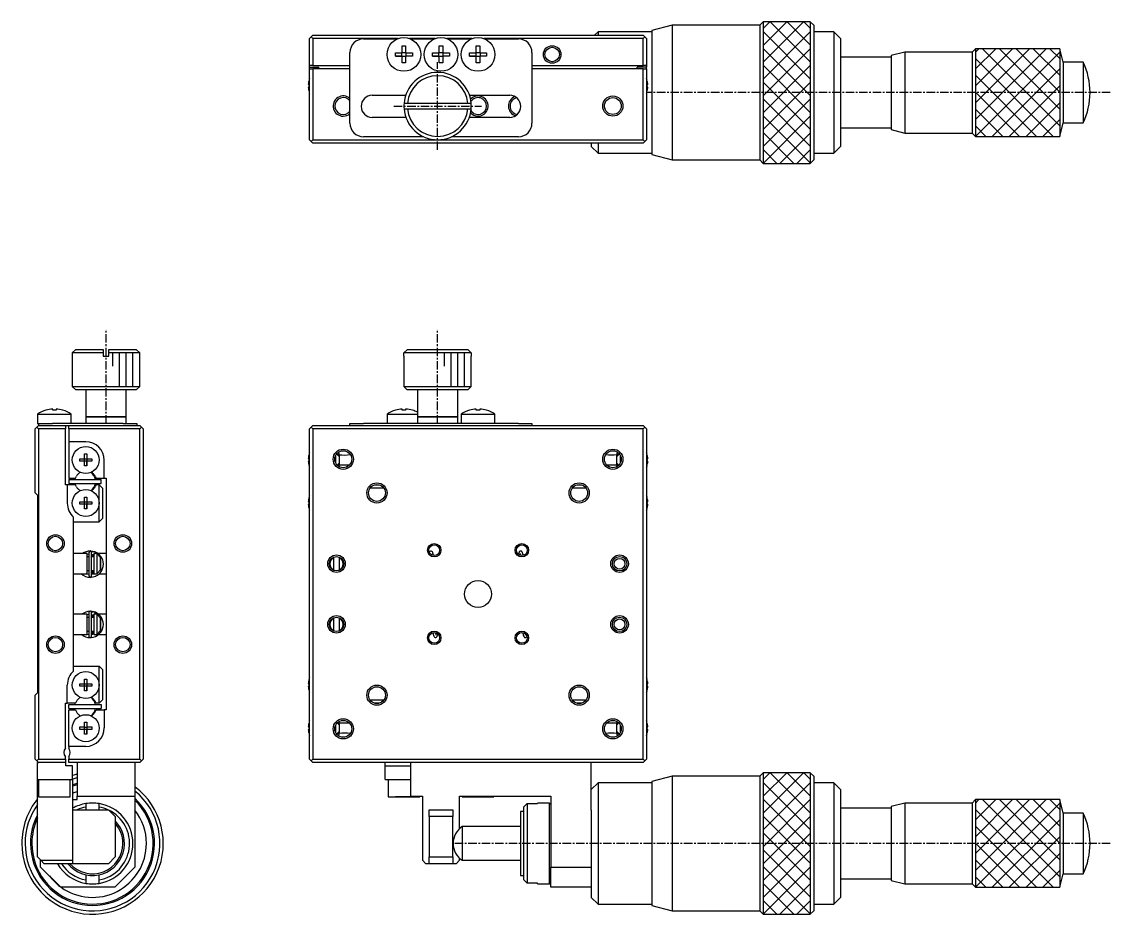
# Model space of a CAD drawing. Extents: x 311 to 649, y 96 to 305.
# Drawn here: x 311 to 472.5, y 173 to 305.4 of the extents above; entities that cross this region are included whole.
import ezdxf

# ---------------------------------------------------------------- set-up
doc = ezdxf.new("R2010")
doc.units = 0
doc.linetypes.add('CENTER', pattern=[2, 1.25, -0.25, 0.25, -0.25])
doc.layers.get('0').update_dxf_attribs({"linetype": 'CONTINUOUS'})
doc.layers.add('CENTER', color=1, linetype='CENTER')

msp = doc.modelspace()

# ---------------------------------------------------------------- linework, layer by layer
at = {"color": 7, "linetype": 'CONTINUOUS'}
for p, q in [((420.99, 305.39), (420.49, 304.89)), ((427.99, 305.39), (420.99, 305.39)), ((420.99, 305.39), (420.99, 284.39)), ((428.49, 304.89), (427.99, 305.39)), ((427.99, 305.39), (427.99, 284.39)), ((396.49, 303.89), (395.99, 303.39)), ((404.49, 303.89), (396.49, 303.89)), ((396.49, 303.89), (396.49, 303.39)), ((407.49, 304.89), (404.49, 304.09)), ((404.49, 304.09), (404.49, 285.69)), ((420.49, 304.89), (407.49, 304.89)), ((407.49, 304.89), (407.49, 284.89)), ((420.49, 304.89), (420.49, 284.89)), ((428.49, 304.89), (428.49, 284.89)), ((431.49, 303.89), (428.49, 303.89)), ((432.49, 302.89), (431.49, 303.89)), ((431.49, 303.89), (431.49, 285.89)), ((353.69, 302.89), (353.94, 303.14)), ((353.69, 298.89), (353.69, 302.89)), ((353.94, 303.14), (354.19, 303.39)), ((353.94, 303.14), (354.19, 302.89)), ((354.19, 303.39), (403.19, 303.39)), ((354.19, 302.89), (354.19, 298.89)), ((366.83, 302.89), (354.19, 302.89)), ((361.69, 302.84), (366.71, 302.84)), ((372.33, 302.89), (368.54, 302.89)), ((368.67, 302.84), (372.21, 302.84)), ((377.83, 302.89), (374.04, 302.89)), ((374.17, 302.84), (377.71, 302.84)), ((403.19, 302.89), (379.54, 302.89)), ((379.67, 302.84), (384.69, 302.84)), ((403.19, 303.39), (403.44, 303.14)), ((403.19, 302.89), (403.44, 303.14)), ((403.19, 298.89), (403.19, 302.89)), ((403.44, 303.14), (403.69, 302.89)), ((403.69, 302.89), (403.69, 298.89)), ((432.49, 302.89), (432.49, 286.89)), ((359.69, 290.34), (359.69, 300.84)), ((366.43, 300.28), (366.43, 300.8)), ((366.43, 300.8), (367.43, 300.8)), ((367.39, 300.28), (367.39, 300.8)), ((367.43, 300.8), (367.43, 301.8)), ((367.43, 301.8), (367.95, 301.8)), ((367.43, 300.84), (367.95, 300.84)), ((367.95, 301.8), (367.95, 300.8)), ((367.95, 300.8), (368.95, 300.8)), ((367.99, 300.8), (367.99, 300.28)), ((368.95, 300.8), (368.95, 300.28)), ((371.93, 300.28), (371.93, 300.8)), ((371.93, 300.8), (372.93, 300.8)), ((372.89, 300.28), (372.89, 300.8)), ((372.93, 300.8), (372.93, 301.8)), ((372.93, 301.8), (373.45, 301.8)), ((372.93, 300.84), (373.45, 300.84)), ((373.45, 301.8), (373.45, 300.8)), ((373.45, 300.8), (374.45, 300.8)), ((373.49, 300.8), (373.49, 300.28)), ((374.45, 300.8), (374.45, 300.28)), ((377.43, 300.28), (377.43, 300.8)), ((377.43, 300.8), (378.43, 300.8)), ((378.39, 300.28), (378.39, 300.8)), ((378.43, 300.8), (378.43, 301.8)), ((378.43, 301.8), (378.95, 301.8)), ((378.43, 300.84), (378.95, 300.84)), ((378.95, 301.8), (378.95, 300.8)), ((378.95, 300.8), (379.95, 300.8)), ((378.99, 300.8), (378.99, 300.28)), ((379.95, 300.8), (379.95, 300.28)), ((386.69, 300.84), (386.69, 290.34)), ((441.99, 300.89), (439.99, 300.39)), ((439.99, 300.39), (439.99, 289.39)), ((451.99, 300.89), (441.99, 300.89)), ((441.99, 300.89), (441.99, 288.89)), ((452.49, 301.39), (451.99, 300.89)), ((451.99, 300.89), (451.99, 288.89)), ((464.99, 301.39), (452.49, 301.39)), ((452.49, 301.39), (452.49, 288.39)), ((465.49, 299.39), (464.99, 301.39)), ((464.99, 301.39), (464.99, 288.39)), ((353.69, 298.64), (353.69, 298.89)), ((354.19, 298.89), (353.69, 298.89)), ((354.19, 298.89), (359.69, 298.89)), ((366.43, 300.28), (367.39, 300.28)), ((367.43, 300.28), (366.43, 300.28)), ((367.43, 300.28), (367.39, 300.28)), ((367.43, 299.28), (367.43, 300.28)), ((367.95, 300.24), (367.43, 300.24)), ((367.95, 299.28), (367.43, 299.28)), ((367.99, 300.28), (367.95, 300.28)), ((368.95, 300.28), (367.95, 300.28)), ((367.95, 300.28), (367.95, 299.28)), ((368.95, 300.28), (367.99, 300.28)), ((371.93, 300.28), (372.89, 300.28)), ((372.93, 300.28), (371.93, 300.28)), ((372.93, 300.28), (372.89, 300.28)), ((372.93, 299.28), (372.93, 300.28)), ((373.45, 300.24), (372.93, 300.24)), ((373.45, 299.28), (372.93, 299.28)), ((373.49, 300.28), (373.45, 300.28)), ((374.45, 300.28), (373.45, 300.28)), ((373.45, 300.28), (373.45, 299.28)), ((374.45, 300.28), (373.49, 300.28)), ((377.43, 300.28), (378.39, 300.28)), ((378.43, 300.28), (377.43, 300.28)), ((378.43, 300.28), (378.39, 300.28)), ((378.43, 299.28), (378.43, 300.28)), ((378.95, 300.24), (378.43, 300.24)), ((378.95, 299.28), (378.43, 299.28)), ((378.99, 300.28), (378.95, 300.28)), ((379.95, 300.28), (378.95, 300.28)), ((378.95, 300.28), (378.95, 299.28)), ((379.95, 300.28), (378.99, 300.28)), ((386.69, 298.89), (403.19, 298.89)), ((403.69, 298.89), (403.19, 298.89)), ((403.69, 298.89), (403.69, 298.64)), ((439.99, 300.14), (432.49, 300.14)), ((468.47, 299.39), (465.49, 299.39)), ((465.49, 299.39), (465.49, 290.39)), ((468.47, 299.39), (468.47, 290.39)), ((353.69, 298.39), (353.69, 298.64)), ((353.69, 298.64), (355.09, 298.64)), ((353.69, 298.39), (354.19, 298.39)), ((353.69, 287.89), (353.69, 298.39)), ((359.69, 298.39), (354.19, 298.39)), ((354.19, 298.39), (354.19, 287.89)), ((355.09, 298.39), (355.09, 298.64)), ((403.19, 298.39), (386.69, 298.39)), ((402.29, 298.39), (402.29, 298.64)), ((403.69, 298.64), (402.29, 298.64)), ((403.19, 298.39), (403.69, 298.39)), ((403.19, 287.89), (403.19, 298.39)), ((403.69, 298.39), (403.69, 298.64)), ((403.69, 298.39), (403.69, 287.89)), ((353.5, 296.07), (353.62, 296.07)), ((353.62, 295.71), (353.5, 295.71)), ((353.61, 296.78), (353.62, 296.78)), ((353.62, 296.07), (353.62, 295.71)), ((403.76, 296.78), (403.76, 296.78)), ((403.76, 295.71), (403.76, 296.07)), ((403.76, 296.07), (403.88, 296.07)), ((403.88, 295.71), (403.76, 295.71)), ((353.62, 295.01), (353.61, 295)), ((362.99, 294.49), (367.95, 294.49)), ((377.42, 294.49), (383.39, 294.49)), ((403.76, 295), (403.76, 295.01)), ((368.21, 293.29), (367.7, 293.29)), ((367.7, 292.49), (377.67, 292.49)), ((367.7, 292.49), (368.21, 292.49)), ((377.17, 293.29), (368.21, 293.29)), ((368.21, 292.49), (377.17, 292.49)), ((377.67, 293.29), (377.17, 293.29)), ((377.17, 292.49), (377.67, 292.49)), ((367.99, 291.19), (362.99, 291.19)), ((383.39, 291.19), (377.39, 291.19)), ((432.49, 289.64), (439.99, 289.64)), ((439.99, 289.39), (441.99, 288.89)), ((464.99, 288.39), (465.49, 290.39)), ((465.49, 290.39), (468.47, 290.39)), ((353.94, 287.64), (353.69, 287.89)), ((354.19, 287.89), (353.94, 287.64)), ((353.94, 287.64), (354.19, 287.39)), ((354.19, 287.89), (372.69, 287.89)), ((370.61, 288.34), (361.69, 288.34)), ((372.69, 287.89), (403.19, 287.89)), ((384.69, 288.34), (374.76, 288.34)), ((403.44, 287.64), (403.19, 287.89)), ((403.19, 287.39), (403.44, 287.64)), ((403.69, 287.89), (403.44, 287.64)), ((441.99, 288.89), (451.99, 288.89)), ((451.99, 288.89), (452.49, 288.39)), ((452.49, 288.39), (464.99, 288.39)), ((403.19, 287.39), (354.19, 287.39)), ((395.49, 287.39), (395.49, 286.89)), ((395.49, 286.89), (396.49, 285.89)), ((396.49, 287.39), (396.49, 285.89)), ((396.49, 285.89), (404.49, 285.89)), ((428.49, 285.89), (431.49, 285.89)), ((431.49, 285.89), (432.49, 286.89)), ((404.49, 285.69), (407.49, 284.89)), ((407.49, 284.89), (420.49, 284.89)), ((420.49, 284.89), (420.99, 284.39)), ((420.99, 284.39), (427.99, 284.39)), ((427.99, 284.39), (428.49, 284.89)), ((318.99, 256.79), (318.49, 256.29)), ((318.99, 256.79), (323.09, 256.79)), ((323.09, 256.79), (323.09, 256.29)), ((323.89, 256.29), (323.89, 256.79)), ((323.89, 256.79), (327.99, 256.79)), ((328.49, 256.29), (327.99, 256.79)), ((367.7, 256.29), (368.21, 256.79)), ((368.21, 256.79), (377.17, 256.79)), ((368.21, 256.79), (377.17, 256.79)), ((377.17, 256.79), (377.67, 256.29)), ((318.49, 256.29), (318.49, 251.29)), ((323.09, 256.29), (318.49, 256.29)), ((323.09, 256.29), (323.09, 255.79)), ((323.09, 255.79), (323.89, 255.79)), ((323.89, 255.79), (323.89, 256.29)), ((328.49, 256.29), (323.89, 256.29)), ((328.49, 251.29), (328.49, 256.29)), ((367.69, 255.79), (367.69, 251.29)), ((367.69, 255.79), (367.7, 255.79)), ((367.69, 255.79), (367.7, 255.79)), ((367.7, 255.79), (367.7, 256.29)), ((377.67, 256.29), (367.7, 256.29)), ((377.67, 256.29), (377.67, 255.79)), ((377.67, 255.79), (377.69, 255.79)), ((377.67, 255.79), (377.69, 255.79)), ((377.69, 251.29), (377.69, 255.79)), ((318.49, 251.29), (318.99, 250.79)), ((318.49, 251.29), (323.49, 251.29)), ((323.49, 250.79), (318.99, 250.79)), ((320.49, 250.79), (320.49, 246.79)), ((323.49, 251.29), (328.49, 251.29)), ((327.99, 250.79), (323.49, 250.79)), ((326.49, 246.79), (326.49, 250.79)), ((327.99, 250.79), (328.49, 251.29)), ((367.69, 251.29), (368.19, 250.79)), ((367.69, 251.29), (377.69, 251.29)), ((377.19, 250.79), (368.19, 250.79)), ((369.69, 250.79), (369.69, 246.79)), ((375.69, 246.79), (375.69, 250.79)), ((377.19, 250.79), (377.69, 251.29)), ((313.34, 247.18), (313.34, 245.79)), ((313.34, 247.18), (318.34, 247.18)), ((314.58, 247.75), (314.58, 247.76)), ((315.58, 247.75), (315.58, 247.93)), ((316.1, 247.75), (315.58, 247.75)), ((316.1, 247.93), (316.1, 247.75)), ((317.1, 247.76), (317.1, 247.75)), ((318.34, 245.79), (318.34, 247.18)), ((365.19, 247.18), (365.19, 245.79)), ((365.19, 247.18), (367.69, 247.18)), ((366.43, 247.75), (366.43, 247.76)), ((366.43, 247.75), (366.43, 247.76)), ((367.43, 247.75), (367.43, 247.93)), ((367.95, 247.75), (367.43, 247.75)), ((367.69, 247.18), (369.69, 247.18)), ((367.95, 247.93), (367.95, 247.75)), ((368.95, 247.76), (368.95, 247.75)), ((368.95, 247.76), (368.95, 247.75)), ((376.19, 247.18), (376.19, 245.79)), ((376.19, 247.18), (378.69, 247.18)), ((377.43, 247.75), (377.43, 247.76)), ((377.43, 247.75), (377.43, 247.76)), ((378.43, 247.75), (378.43, 247.93)), ((378.95, 247.75), (378.43, 247.75)), ((378.69, 247.18), (381.19, 247.18)), ((378.95, 247.93), (378.95, 247.75)), ((379.95, 247.76), (379.95, 247.75)), ((379.95, 247.76), (379.95, 247.75)), ((381.19, 245.79), (381.19, 247.18)), ((313.24, 245.24), (313.49, 245.49)), ((313.34, 245.79), (313.54, 245.79)), ((313.49, 245.49), (317.49, 245.49)), ((313.54, 245.79), (315.54, 245.79)), ((313.54, 245.49), (313.54, 245.79)), ((316.92, 245.79), (315.54, 245.79)), ((326.04, 245.79), (316.92, 245.79)), ((317.49, 245.49), (317.49, 244.99)), ((317.49, 245.49), (317.99, 245.49)), ((317.99, 244.99), (317.99, 245.49)), ((317.99, 245.49), (328.49, 245.49)), ((320.49, 246.79), (320.49, 245.79)), ((323.49, 246.79), (320.49, 246.79)), ((320.49, 246.79), (323.49, 246.79)), ((326.49, 246.79), (323.49, 246.79)), ((323.49, 246.79), (326.49, 246.79)), ((326.04, 245.79), (328.04, 245.79)), ((326.49, 245.79), (326.49, 246.79)), ((328.04, 245.79), (328.04, 245.49)), ((328.49, 245.49), (328.74, 245.24)), ((354.19, 245.49), (353.94, 245.24)), ((354.19, 245.49), (403.19, 245.49)), ((359.69, 245.79), (361.69, 245.79)), ((359.69, 245.49), (359.69, 245.79)), ((366.61, 245.79), (361.69, 245.79)), ((368.76, 245.79), (366.61, 245.79)), ((372.11, 245.79), (368.76, 245.79)), ((369.69, 246.79), (369.69, 245.79)), ((372.69, 246.79), (369.69, 246.79)), ((369.69, 246.79), (372.73, 246.79)), ((374.26, 245.79), (372.11, 245.79)), ((375.69, 246.79), (372.69, 246.79)), ((372.73, 246.79), (375.69, 246.79)), ((377.61, 245.79), (374.26, 245.79)), ((375.69, 245.79), (375.69, 246.79)), ((379.76, 245.79), (377.61, 245.79)), ((384.69, 245.79), (379.76, 245.79)), ((384.69, 245.79), (386.69, 245.79)), ((386.69, 245.79), (386.69, 245.49)), ((403.44, 245.24), (403.19, 245.49)), ((313.24, 245.24), (312.99, 244.99)), ((312.99, 235.49), (312.99, 244.99)), ((313.49, 244.99), (313.24, 245.24)), ((317.49, 244.99), (313.49, 244.99)), ((313.49, 244.99), (313.49, 195.99)), ((317.49, 236.69), (317.49, 244.99)), ((328.49, 244.99), (317.99, 244.99)), ((317.99, 244.99), (317.99, 243.09)), ((328.74, 245.24), (328.49, 244.99)), ((328.49, 195.99), (328.49, 244.99)), ((328.74, 245.24), (328.99, 244.99)), ((328.99, 244.99), (328.99, 195.99)), ((353.94, 245.24), (353.69, 244.99)), ((353.69, 195.99), (353.69, 244.99)), ((353.94, 245.24), (354.19, 244.99)), ((354.19, 244.99), (354.19, 195.99)), ((403.19, 244.99), (354.19, 244.99)), ((403.19, 244.99), (403.44, 245.24)), ((403.19, 195.99), (403.19, 244.99)), ((403.69, 244.99), (403.44, 245.24)), ((403.69, 244.99), (403.69, 195.99)), ((317.99, 243.09), (317.99, 237.69)), ((320.49, 243.09), (317.99, 243.09)), ((320.31, 240.57), (320.31, 241.28)), ((320.31, 241.28), (320.67, 241.28)), ((320.67, 241.28), (320.67, 240.57)), ((320.67, 241.28), (320.67, 240.57)), ((353.61, 241.28), (353.62, 241.28)), ((353.61, 241.28), (353.62, 241.28)), ((357.59, 239.9), (357.59, 241.09)), ((357.79, 241.19), (357.71, 241.27)), ((358.09, 240.89), (357.79, 241.19)), ((357.79, 241.19), (358.09, 241.17)), ((358.09, 241.17), (358.09, 241.39)), ((358.09, 241.17), (358.09, 240.89)), ((358.09, 240.89), (358.09, 239.89)), ((399.29, 241.39), (399.29, 241.17)), ((399.59, 241.19), (399.29, 240.89)), ((399.29, 241.17), (399.58, 241.19)), ((399.29, 240.89), (399.29, 241.17)), ((399.29, 239.89), (399.29, 240.89)), ((399.67, 241.27), (399.59, 241.19)), ((399.79, 241.09), (399.79, 239.9)), ((403.76, 241.28), (403.76, 241.28)), ((403.76, 241.28), (403.76, 241.28)), ((319.61, 240.57), (320.31, 240.57)), ((319.61, 240.21), (319.61, 240.57)), ((320.31, 240.21), (319.61, 240.21)), ((320.32, 240.56), (320.31, 240.57)), ((320.32, 240.22), (320.31, 240.21)), ((320.31, 239.51), (320.31, 240.21)), ((320.67, 239.51), (320.31, 239.51)), ((320.32, 240.56), (320.66, 240.56)), ((320.32, 240.22), (320.32, 240.56)), ((320.66, 240.22), (320.32, 240.22)), ((320.66, 240.56), (320.67, 240.57)), ((320.66, 240.56), (320.66, 240.22)), ((320.66, 240.22), (320.67, 240.21)), ((320.67, 240.57), (321.38, 240.57)), ((320.67, 239.51), (320.67, 240.21)), ((321.38, 240.21), (320.67, 240.21)), ((320.67, 240.21), (320.67, 239.51)), ((321.38, 240.57), (321.38, 240.21)), ((323.24, 237.69), (323.24, 240.34)), ((353.5, 240.57), (353.62, 240.57)), ((353.62, 240.21), (353.5, 240.21)), ((353.62, 239.51), (353.61, 239.5)), ((353.62, 239.51), (353.61, 239.5)), ((353.62, 240.57), (353.62, 240.21)), ((357.8, 239.61), (358.09, 239.89)), ((358.09, 239.6), (357.82, 239.59)), ((358.09, 239.89), (358.09, 239.6)), ((359.55, 239.59), (358.09, 239.6)), ((358.09, 239.46), (358.09, 239.6)), ((399.29, 239.6), (397.82, 239.59)), ((399.29, 239.89), (399.57, 239.61)), ((399.29, 239.6), (399.29, 239.89)), ((399.55, 239.59), (399.29, 239.6)), ((399.29, 239.6), (399.29, 239.46)), ((403.76, 240.21), (403.76, 240.57)), ((403.76, 240.57), (403.88, 240.57)), ((403.88, 240.21), (403.76, 240.21)), ((403.76, 239.5), (403.76, 239.51)), ((403.76, 239.5), (403.76, 239.51)), ((317.99, 237.69), (318.95, 237.69)), ((317.99, 237.49), (317.99, 236.89)), ((317.99, 237.49), (322.79, 237.49)), ((318.95, 237.69), (319.12, 237.99)), ((321.87, 237.99), (322.04, 237.69)), ((322.04, 237.69), (323.24, 237.69)), ((322.79, 236.89), (322.79, 237.49)), ((323.24, 237.69), (323.49, 237.69)), ((323.49, 237.69), (323.49, 205.49)), ((317.74, 236.69), (317.49, 236.69)), ((318.95, 236.69), (317.74, 236.69)), ((317.74, 236.69), (317.74, 233.99)), ((317.99, 236.89), (322.79, 236.89)), ((319.12, 236.4), (318.95, 236.69)), ((322.04, 236.69), (321.87, 236.4)), ((322.49, 236.69), (322.04, 236.69)), ((322.49, 236.69), (322.99, 236.19)), ((322.49, 233.99), (322.49, 236.69)), ((322.99, 236.19), (322.99, 231.69)), ((364.72, 236.19), (362.65, 236.19)), ((363.34, 236.69), (364.04, 236.69)), ((394.72, 236.19), (392.65, 236.19)), ((393.34, 236.69), (394.04, 236.69)), ((312.99, 235.49), (313.34, 235.14)), ((313.34, 235.14), (313.34, 205.84)), ((319.61, 234.17), (320.31, 234.17)), ((319.61, 233.81), (319.61, 234.17)), ((320.31, 234.17), (320.31, 234.88)), ((320.31, 234.88), (320.67, 234.88)), ((320.32, 234.16), (320.31, 234.17)), ((320.66, 234.16), (320.67, 234.17)), ((320.67, 234.88), (320.67, 234.17)), ((320.67, 234.88), (320.67, 234.17)), ((320.67, 234.17), (321.38, 234.17)), ((321.38, 234.17), (321.38, 233.81)), ((353.5, 234.17), (353.62, 234.17)), ((353.61, 234.88), (353.62, 234.88)), ((353.61, 234.88), (353.62, 234.88)), ((353.62, 234.17), (353.62, 233.81)), ((403.76, 234.88), (403.76, 234.88)), ((403.76, 234.88), (403.76, 234.88)), ((403.76, 233.81), (403.76, 234.17)), ((403.76, 234.17), (403.88, 234.17)), ((320.31, 233.81), (319.61, 233.81)), ((320.32, 233.82), (320.31, 233.81)), ((320.31, 233.11), (320.31, 233.81)), ((320.67, 233.11), (320.31, 233.11)), ((320.32, 234.16), (320.66, 234.16)), ((320.32, 233.82), (320.32, 234.16)), ((320.66, 233.82), (320.32, 233.82)), ((320.66, 234.16), (320.66, 233.82)), ((320.66, 233.82), (320.67, 233.81)), ((320.67, 233.11), (320.67, 233.81)), ((321.38, 233.81), (320.67, 233.81)), ((320.67, 233.81), (320.67, 233.11)), ((322.49, 231.19), (322.49, 233.99)), ((353.62, 233.81), (353.5, 233.81)), ((353.62, 233.11), (353.61, 233.1)), ((353.62, 233.11), (353.61, 233.1)), ((403.88, 233.81), (403.76, 233.81)), ((403.76, 233.1), (403.76, 233.11)), ((403.76, 233.1), (403.76, 233.11)), ((318.69, 209.07), (318.69, 231.91)), ((318.69, 231.19), (322.49, 231.19)), ((322.99, 231.69), (322.49, 231.19)), ((320.69, 226.49), (318.69, 226.49)), ((320.69, 223.49), (320.69, 226.49)), ((320.69, 225.99), (320.69, 226.49)), ((320.69, 226.41), (320.96, 226.46)), ((320.96, 226.68), (320.96, 223.18)), ((321.87, 226.74), (321.18, 226.87)), ((321.36, 223.18), (321.36, 226.68)), ((321.49, 226.33), (321.49, 225.99)), ((322.19, 226.49), (321.69, 226.49)), ((321.69, 226.49), (321.69, 223.49)), ((321.93, 226.71), (321.86, 226.49)), ((321.92, 226.71), (321.92, 226.72)), ((321.93, 226.71), (321.92, 226.71)), ((322.19, 226.44), (322.19, 226.49)), ((322.19, 226.44), (322.69, 225.91)), ((322.19, 223.55), (322.19, 226.44)), ((322.31, 226.49), (322.31, 226.49)), ((322.32, 226.49), (322.31, 226.49)), ((323.49, 226.49), (322.32, 226.49)), ((371.61, 226.5), (371.62, 226.43)), ((384.93, 226.49), (384.99, 226.22)), ((320.96, 225.99), (320.69, 225.99)), ((320.69, 223.99), (320.69, 225.99)), ((320.69, 223.99), (320.69, 225.99)), ((321.69, 225.99), (321.36, 225.99)), ((322.69, 224.07), (322.69, 225.91)), ((322.69, 225.91), (322.69, 224.07)), ((357.29, 223.99), (357.29, 225.99)), ((357.29, 225.99), (357.29, 225.91)), ((357.29, 224.07), (357.29, 225.91)), ((358.09, 225.91), (358.09, 225.99)), ((358.09, 225.91), (358.09, 224.07)), ((318.69, 223.49), (320.69, 223.49)), ((320.66, 223.46), (320.56, 223.49)), ((320.96, 223.39), (320.66, 223.46)), ((320.69, 223.99), (320.96, 223.99)), ((320.69, 223.49), (320.69, 223.99)), ((321.36, 223.99), (321.69, 223.99)), ((321.7, 223.47), (321.36, 223.39)), ((321.49, 223.99), (321.49, 223.52)), ((321.56, 223.49), (321.69, 223.49)), ((321.74, 223.49), (321.69, 223.48)), ((321.69, 223.49), (322.19, 223.49)), ((321.75, 223.49), (321.7, 223.47)), ((321.87, 223.11), (321.92, 223.13)), ((321.92, 223.13), (321.97, 223.16)), ((321.93, 223.14), (321.93, 223.14)), ((322.69, 224.07), (322.19, 223.55)), ((322.19, 223.49), (322.19, 223.55)), ((322.47, 223.49), (323.49, 223.49)), ((357.29, 224.07), (357.29, 223.99)), ((358.09, 223.99), (358.09, 224.07)), ((320.69, 217.49), (318.69, 217.49)), ((320.69, 217.47), (320.94, 217.52)), ((320.69, 214.49), (320.69, 217.49)), ((320.69, 216.99), (320.69, 217.49)), ((320.94, 216.99), (320.69, 216.99)), ((320.69, 214.99), (320.69, 216.99)), ((320.69, 214.99), (320.69, 216.99)), ((320.94, 217.73), (320.94, 214.23)), ((321.86, 217.8), (321.17, 217.93)), ((321.34, 214.23), (321.34, 217.73)), ((321.69, 216.99), (321.34, 216.99)), ((321.49, 217.39), (321.49, 216.99)), ((322.19, 217.49), (321.69, 217.49)), ((321.69, 217.49), (321.69, 214.49)), ((321.85, 217.54), (321.83, 217.49)), ((321.92, 217.77), (321.85, 217.54)), ((321.91, 217.77), (321.91, 217.78)), ((321.91, 217.77), (321.91, 217.77)), ((322.19, 217.44), (322.19, 217.49)), ((322.19, 217.44), (322.69, 216.91)), ((322.19, 214.55), (322.19, 217.44)), ((323.49, 217.49), (322.38, 217.49)), ((322.69, 215.07), (322.69, 216.91)), ((322.69, 216.91), (322.69, 215.07)), ((357.29, 214.99), (357.29, 216.99)), ((357.29, 216.99), (357.29, 216.91)), ((357.29, 215.07), (357.29, 216.91)), ((358.09, 216.91), (358.09, 216.99)), ((358.09, 216.91), (358.09, 215.07)), ((320.69, 214.99), (320.94, 214.99)), ((320.69, 214.49), (320.69, 214.99)), ((321.34, 214.99), (321.69, 214.99)), ((321.49, 214.99), (321.49, 214.57)), ((322.69, 215.07), (322.19, 214.55)), ((357.29, 215.07), (357.29, 214.99)), ((358.09, 214.99), (358.09, 215.07)), ((318.69, 214.49), (320.69, 214.49)), ((320.94, 214.45), (320.69, 214.5)), ((321.69, 214.53), (321.34, 214.45)), ((321.69, 214.49), (322.19, 214.49)), ((321.86, 214.17), (321.91, 214.19)), ((321.91, 214.19), (321.96, 214.22)), ((321.92, 214.19), (321.92, 214.2)), ((322.19, 214.49), (322.19, 214.55)), ((322.4, 214.49), (323.49, 214.49)), ((322.4, 214.49), (322.4, 214.49)), ((322.4, 214.49), (322.4, 214.49)), ((372.5, 214.39), (372.41, 214.76)), ((384.4, 214.11), (384.57, 214.5)), ((385.8, 214.41), (385.77, 214.54)), ((318.69, 209.79), (322.49, 209.79)), ((322.49, 209.79), (322.99, 209.29)), ((322.49, 206.99), (322.49, 209.79)), ((322.99, 209.29), (322.99, 204.79)), ((317.74, 204.29), (317.74, 206.99)), ((319.61, 207.17), (320.31, 207.17)), ((319.61, 206.81), (319.61, 207.17)), ((320.31, 206.81), (319.61, 206.81)), ((320.31, 207.17), (320.31, 207.88)), ((320.31, 207.88), (320.67, 207.88)), ((320.32, 207.16), (320.31, 207.17)), ((320.32, 206.82), (320.31, 206.81)), ((320.31, 206.11), (320.31, 206.81)), ((320.32, 207.16), (320.66, 207.16)), ((320.32, 206.82), (320.32, 207.16)), ((320.66, 206.82), (320.32, 206.82)), ((320.66, 207.16), (320.67, 207.17)), ((320.66, 207.16), (320.66, 206.82)), ((320.66, 206.82), (320.67, 206.81)), ((320.67, 207.88), (320.67, 207.17)), ((320.67, 207.88), (320.67, 207.17)), ((320.67, 207.17), (321.38, 207.17)), ((320.67, 206.11), (320.67, 206.81)), ((321.38, 206.81), (320.67, 206.81)), ((320.67, 206.81), (320.67, 206.11)), ((321.38, 207.17), (321.38, 206.81)), ((322.49, 204.29), (322.49, 206.99)), ((353.5, 207.17), (353.62, 207.17)), ((353.62, 206.81), (353.5, 206.81)), ((353.61, 207.88), (353.62, 207.88)), ((353.61, 207.88), (353.62, 207.88)), ((353.62, 207.17), (353.62, 206.81)), ((403.76, 207.88), (403.76, 207.88)), ((403.76, 207.88), (403.76, 207.88)), ((403.76, 206.81), (403.76, 207.17)), ((403.76, 207.17), (403.88, 207.17)), ((403.88, 206.81), (403.76, 206.81)), ((313.34, 205.84), (312.99, 205.49)), ((312.99, 195.99), (312.99, 205.49)), ((320.67, 206.11), (320.31, 206.11)), ((323.49, 205.49), (323.49, 203.29)), ((353.62, 206.11), (353.61, 206.1)), ((353.62, 206.11), (353.61, 206.1)), ((403.76, 206.1), (403.76, 206.11)), ((403.76, 206.1), (403.76, 206.11)), ((317.49, 197.65), (317.49, 204.29)), ((317.49, 204.29), (317.74, 204.29)), ((318.95, 204.29), (317.74, 204.29)), ((317.99, 203.49), (317.99, 204.09)), ((317.99, 204.09), (322.79, 204.09)), ((317.99, 203.49), (322.79, 203.49)), ((319.12, 204.59), (318.95, 204.29)), ((322.04, 204.29), (321.87, 204.59)), ((322.49, 204.29), (322.04, 204.29)), ((322.99, 204.79), (322.49, 204.29)), ((322.79, 204.09), (322.79, 203.49)), ((362.65, 204.79), (364.72, 204.79)), ((364.04, 204.29), (363.34, 204.29)), ((392.65, 204.79), (394.72, 204.79)), ((394.04, 204.29), (393.34, 204.29)), ((317.99, 197.89), (317.99, 203.29)), ((317.99, 203.29), (318.95, 203.29)), ((318.95, 203.29), (319.12, 203)), ((321.87, 203), (322.04, 203.29)), ((322.04, 203.29), (323.24, 203.29)), ((323.49, 203.29), (323.24, 203.29)), ((323.24, 203.29), (323.24, 200.64)), ((319.61, 200.77), (320.31, 200.77)), ((319.61, 200.41), (319.61, 200.77)), ((320.31, 200.41), (319.61, 200.41)), ((320.31, 200.77), (320.31, 201.48)), ((320.31, 201.48), (320.67, 201.48)), ((320.32, 200.76), (320.31, 200.77)), ((320.32, 200.42), (320.31, 200.41)), ((320.31, 199.71), (320.31, 200.41)), ((320.32, 200.76), (320.66, 200.76)), ((320.32, 200.42), (320.32, 200.76)), ((320.66, 200.42), (320.32, 200.42)), ((320.66, 200.76), (320.67, 200.77)), ((320.66, 200.76), (320.66, 200.42)), ((320.66, 200.42), (320.67, 200.41)), ((320.67, 201.48), (320.67, 200.77)), ((320.67, 201.48), (320.67, 200.77)), ((320.67, 200.77), (321.38, 200.77)), ((320.67, 199.71), (320.67, 200.41)), ((321.38, 200.41), (320.67, 200.41)), ((320.67, 200.41), (320.67, 199.71)), ((321.38, 200.77), (321.38, 200.41)), ((353.5, 200.77), (353.62, 200.77)), ((353.62, 200.41), (353.5, 200.41)), ((353.61, 201.48), (353.62, 201.48)), ((353.61, 201.48), (353.62, 201.48)), ((353.62, 200.77), (353.62, 200.41)), ((357.59, 199.9), (357.59, 201.09)), ((358.09, 201.09), (357.8, 201.38)), ((357.82, 201.39), (358.09, 201.39)), ((358.09, 201.39), (358.09, 201.52)), ((358.09, 201.39), (359.55, 201.39)), ((358.09, 201.39), (358.09, 201.09)), ((358.09, 201.09), (358.09, 200.09)), ((397.82, 201.39), (399.29, 201.39)), ((399.29, 201.52), (399.29, 201.39)), ((399.29, 201.39), (399.55, 201.39)), ((399.29, 201.09), (399.29, 201.39)), ((399.57, 201.38), (399.29, 201.09)), ((399.29, 200.09), (399.29, 201.09)), ((399.79, 201.09), (399.79, 199.9)), ((403.76, 201.48), (403.76, 201.48)), ((403.76, 201.48), (403.76, 201.48)), ((403.76, 200.41), (403.76, 200.77)), ((403.76, 200.77), (403.88, 200.77)), ((403.88, 200.41), (403.76, 200.41)), ((320.67, 199.71), (320.31, 199.71)), ((353.62, 199.71), (353.61, 199.7)), ((353.62, 199.71), (353.61, 199.7)), ((357.71, 199.71), (357.79, 199.79)), ((357.79, 199.79), (358.09, 200.09)), ((358.09, 199.82), (357.79, 199.79)), ((358.09, 200.09), (358.09, 199.82)), ((358.09, 199.6), (358.09, 199.82)), ((399.29, 200.09), (399.59, 199.79)), ((399.29, 199.82), (399.29, 200.09)), ((399.58, 199.79), (399.29, 199.82)), ((399.29, 199.82), (399.29, 199.6)), ((399.59, 199.79), (399.67, 199.71)), ((403.76, 199.7), (403.76, 199.71)), ((403.76, 199.7), (403.76, 199.71)), ((320.49, 197.89), (317.99, 197.89)), ((317.99, 197.89), (317.99, 197.59)), ((312.99, 195.99), (313.24, 195.74)), ((313.24, 195.74), (313.49, 195.99)), ((313.49, 195.49), (313.24, 195.74)), ((313.34, 192.99), (313.34, 195.49)), ((313.34, 195.49), (313.49, 195.49)), ((313.49, 195.99), (317.49, 195.99)), ((317.49, 195.49), (313.49, 195.49)), ((317.49, 195.99), (317.49, 196.33)), ((317.49, 195.99), (317.49, 195.49)), ((317.49, 195.49), (317.54, 195.49)), ((317.54, 194.99), (317.54, 195.49)), ((317.99, 196.39), (317.99, 195.99)), ((317.99, 195.49), (317.99, 195.99)), ((317.99, 195.99), (328.49, 195.99)), ((328.49, 195.49), (317.99, 195.49)), ((319.19, 195.49), (319.19, 190.49)), ((327.79, 195.49), (327.79, 190.49)), ((328.49, 195.99), (328.74, 195.74)), ((328.74, 195.74), (328.49, 195.49)), ((328.74, 195.74), (328.99, 195.99)), ((353.69, 195.99), (353.94, 195.74)), ((353.94, 195.74), (354.19, 195.99)), ((353.94, 195.74), (354.19, 195.49)), ((354.19, 195.99), (403.19, 195.99)), ((403.19, 195.49), (354.19, 195.49)), ((364.89, 194.99), (364.89, 195.49)), ((368.69, 195.49), (368.69, 190.49)), ((395.49, 188.42), (395.49, 195.49)), ((403.19, 195.99), (403.44, 195.74)), ((403.19, 195.49), (403.44, 195.74)), ((403.44, 195.74), (403.69, 195.99)), ((318.54, 194.99), (317.54, 194.99)), ((318.54, 192.99), (318.54, 194.99)), ((364.89, 194.99), (368.69, 194.99)), ((364.89, 192.99), (364.89, 194.99)), ((420.99, 193.99), (420.49, 193.49)), ((427.99, 193.99), (420.99, 193.99)), ((420.99, 193.99), (420.99, 172.99)), ((428.49, 193.49), (427.99, 193.99)), ((427.99, 193.99), (427.99, 172.99)), ((313.34, 181.49), (313.34, 192.99)), ((313.34, 192.99), (318.54, 192.99)), ((313.49, 192.99), (313.49, 190.39)), ((318.19, 190.39), (318.19, 192.99)), ((318.54, 192.99), (318.54, 180.99)), ((364.89, 192.99), (368.69, 192.99)), ((365.34, 192.99), (365.34, 190.39)), ((396.49, 192.49), (395.49, 191.49)), ((404.49, 192.49), (396.49, 192.49)), ((396.49, 192.49), (396.49, 174.49)), ((407.49, 193.49), (404.49, 192.69)), ((404.49, 192.69), (404.49, 174.29)), ((420.49, 193.49), (407.49, 193.49)), ((407.49, 193.49), (407.49, 173.49)), ((420.49, 193.49), (420.49, 173.49)), ((428.49, 193.49), (428.49, 173.49)), ((431.49, 192.49), (428.49, 192.49)), ((432.49, 191.49), (431.49, 192.49)), ((431.49, 192.49), (431.49, 174.49)), ((432.49, 191.49), (432.49, 175.49)), ((313.49, 190.39), (318.19, 190.39)), ((318.54, 189.99), (319.19, 189.99)), ((319.19, 189.99), (319.19, 190.49)), ((319.19, 190.49), (327.79, 190.49)), ((320.49, 189.41), (320.49, 188.9)), ((322.49, 188.9), (322.49, 189.41)), ((327.79, 190.49), (327.79, 179.99)), ((365.34, 190.39), (367.69, 190.39)), ((365.34, 190.39), (370.04, 190.39)), ((367.05, 190.39), (366.42, 190.39)), ((366.42, 190.39), (367.05, 190.39)), ((368.32, 190.39), (367.05, 190.39)), ((367.05, 190.39), (368.32, 190.39)), ((367.69, 190.39), (370.04, 190.39)), ((368.96, 190.39), (368.32, 190.39)), ((368.32, 190.39), (368.96, 190.39)), ((368.69, 190.49), (370.44, 190.49)), ((370.04, 190.39), (370.04, 190.49)), ((370.44, 190.49), (370.44, 180.99)), ((375.94, 190.49), (389.49, 190.49)), ((375.94, 185.68), (375.94, 190.49)), ((376.34, 190.49), (376.34, 190.39)), ((376.34, 190.39), (378.69, 190.39)), ((376.34, 190.39), (381.04, 190.39)), ((378.05, 190.39), (377.42, 190.39)), ((377.42, 190.39), (378.05, 190.39)), ((379.32, 190.39), (378.05, 190.39)), ((378.05, 190.39), (379.32, 190.39)), ((378.69, 190.39), (381.04, 190.39)), ((379.96, 190.39), (379.32, 190.39)), ((379.32, 190.39), (379.96, 190.39)), ((381.04, 190.39), (381.04, 190.49)), ((385.49, 188.9), (385.99, 189.41)), ((385.99, 189.41), (387.49, 189.41)), ((385.99, 189.41), (385.99, 177.58)), ((389.29, 189.49), (387.49, 189.49)), ((387.49, 189.41), (387.49, 189.49)), ((389.49, 189.29), (389.29, 189.49)), ((389.29, 177.49), (389.29, 189.49)), ((389.49, 190.49), (389.49, 179.99)), ((441.99, 189.49), (439.99, 188.99)), ((439.99, 188.99), (439.99, 177.99)), ((451.99, 189.49), (441.99, 189.49)), ((441.99, 189.49), (441.99, 177.49)), ((452.49, 189.99), (451.99, 189.49)), ((451.99, 189.49), (451.99, 177.49)), ((464.99, 189.99), (452.49, 189.99)), ((452.49, 189.99), (452.49, 176.99)), ((465.49, 187.99), (464.99, 189.99)), ((464.99, 189.99), (464.99, 176.99)), ((318.54, 188.49), (323.84, 188.49)), ((320.49, 188.9), (320.49, 188.49)), ((322.49, 188.49), (322.49, 188.9)), ((324.84, 187.49), (323.84, 188.49)), ((324.84, 187.49), (324.84, 181.49)), ((371.44, 187.49), (371.44, 188.49)), ((371.44, 188.49), (374.94, 188.49)), ((371.44, 187.49), (371.44, 181.49)), ((374.94, 187.49), (371.44, 187.49)), ((374.94, 188.49), (374.94, 187.49)), ((374.94, 181.49), (374.94, 187.49)), ((385.49, 188.24), (384.99, 188.24)), ((384.99, 188.24), (384.99, 178.74)), ((385.49, 178.08), (385.49, 188.9)), ((395.49, 188.42), (395.49, 183.49)), ((439.99, 188.74), (432.49, 188.74)), ((468.47, 187.99), (465.49, 187.99)), ((465.49, 187.99), (465.49, 178.99)), ((468.47, 187.99), (468.47, 178.99)), ((384.99, 185.99), (376.33, 185.99)), ((376.33, 185.99), (376.33, 180.99)), ((395.49, 183.49), (395.49, 175.49)), ((313.34, 181.49), (313.84, 180.99)), ((313.79, 179.99), (313.79, 181.04)), ((313.84, 180.99), (318.54, 180.99)), ((314.34, 180.49), (313.84, 180.99)), ((318.54, 180.99), (318.54, 180.49)), ((323.84, 180.49), (324.84, 181.49)), ((370.44, 180.99), (370.94, 180.49)), ((371.44, 180.49), (371.44, 181.49)), ((371.44, 181.49), (374.94, 181.49)), ((374.94, 181.49), (374.94, 180.49)), ((375.44, 180.49), (375.94, 180.99)), ((375.94, 180.99), (375.94, 181.3)), ((376.33, 180.99), (384.99, 180.99)), ((313.79, 179.99), (316.79, 176.99)), ((318.54, 180.49), (314.34, 180.49)), ((323.84, 180.49), (318.54, 180.49)), ((324.79, 176.99), (327.79, 179.99)), ((371.44, 180.49), (370.94, 180.49)), ((374.94, 180.49), (371.44, 180.49)), ((375.44, 180.49), (374.94, 180.49)), ((389.49, 176.99), (389.49, 179.99)), ((389.49, 179.99), (395.49, 179.99)), ((320.49, 178.85), (320.49, 178.08)), ((320.49, 178.08), (320.49, 177.58)), ((322.49, 178.08), (322.49, 178.85)), ((322.49, 177.58), (322.49, 178.08)), ((384.99, 178.74), (385.49, 178.74)), ((385.99, 177.58), (385.49, 178.08)), ((389.29, 177.49), (389.49, 177.69)), ((432.49, 178.24), (439.99, 178.24)), ((439.99, 177.99), (441.99, 177.49)), ((464.99, 176.99), (465.49, 178.99)), ((465.49, 178.99), (468.47, 178.99)), ((324.79, 176.99), (316.79, 176.99)), ((387.49, 177.58), (385.99, 177.58)), ((387.49, 177.49), (387.49, 177.58)), ((387.49, 177.49), (389.29, 177.49)), ((395.49, 176.99), (389.49, 176.99)), ((441.99, 177.49), (451.99, 177.49)), ((451.99, 177.49), (452.49, 176.99)), ((452.49, 176.99), (464.99, 176.99)), ((395.49, 175.49), (396.49, 174.49)), ((396.49, 174.49), (404.49, 174.49)), ((428.49, 174.49), (431.49, 174.49)), ((431.49, 174.49), (432.49, 175.49)), ((404.49, 174.29), (407.49, 173.49)), ((407.49, 173.49), (420.49, 173.49)), ((420.49, 173.49), (420.99, 172.99)), ((420.99, 172.99), (427.99, 172.99)), ((427.99, 172.99), (428.49, 173.49))]:
    msp.add_line(p, q, dxfattribs=at)
at = {"color": 3, "linetype": 'CONTINUOUS'}
for p, q in [((420.99, 299.39), (426.99, 305.39)), ((420.99, 301.89), (424.49, 305.39)), ((420.99, 304.39), (421.99, 305.39)), ((422.04, 305.39), (427.99, 299.45)), ((424.54, 305.39), (427.99, 301.95)), ((427.04, 305.39), (427.99, 304.45)), ((420.99, 303.95), (427.99, 296.95)), ((420.99, 296.89), (427.99, 303.89)), ((420.99, 301.45), (427.99, 294.45)), ((420.99, 294.39), (427.99, 301.39)), ((452.49, 290.89), (462.99, 301.39)), ((452.49, 293.39), (460.49, 301.39)), ((452.49, 295.89), (457.99, 301.39)), ((452.49, 298.39), (455.49, 301.39)), ((452.49, 300.89), (452.99, 301.39)), ((452.49, 288.39), (464.99, 300.89)), ((453.54, 301.39), (464.99, 289.95)), ((456.04, 301.39), (464.99, 292.45)), ((458.54, 301.39), (464.99, 294.95)), ((461.04, 301.39), (464.99, 297.45)), ((463.54, 301.39), (464.99, 299.95)), ((420.99, 298.95), (427.99, 291.95)), ((420.99, 291.89), (427.99, 298.89)), ((452.49, 299.95), (464.04, 288.39)), ((452.49, 297.45), (461.54, 288.39)), ((454.99, 288.39), (464.99, 298.39)), ((420.99, 296.45), (427.99, 289.45)), ((420.99, 289.39), (427.99, 296.39)), ((457.49, 288.39), (464.99, 295.89)), ((420.99, 293.95), (427.99, 286.95)), ((452.49, 294.95), (459.04, 288.39)), ((357.46, 292.65), (357.49, 292.52)), ((397.46, 292.65), (397.49, 292.52)), ((397.51, 292.47), (397.57, 292.33)), ((420.99, 286.89), (427.99, 293.89)), ((452.49, 292.45), (456.54, 288.39)), ((459.99, 288.39), (464.99, 293.39)), ((420.99, 291.45), (427.99, 284.45)), ((420.99, 284.39), (427.99, 291.39)), ((462.49, 288.39), (464.99, 290.89)), ((452.49, 289.95), (454.04, 288.39)), ((420.99, 288.95), (425.54, 284.39)), ((423.49, 284.39), (427.99, 288.89)), ((420.99, 286.45), (423.04, 284.39)), ((425.99, 284.39), (427.99, 286.39)), ((324.49, 254.29), (324.49, 256.29)), ((325.49, 251.29), (325.49, 256.29)), ((326.49, 251.29), (326.49, 256.29)), ((327.49, 251.29), (327.49, 256.29)), ((373.69, 254.29), (373.69, 256.29)), ((374.69, 251.29), (374.69, 256.29)), ((375.69, 251.29), (375.69, 256.29)), ((376.69, 251.29), (376.69, 256.29)), ((358.09, 241.39), (357.82, 241.39)), ((399.55, 241.39), (399.29, 241.39)), ((357.82, 199.59), (358.09, 199.6)), ((399.29, 199.6), (399.55, 199.59)), ((420.99, 187.99), (426.99, 193.99)), ((420.99, 190.49), (424.49, 193.99)), ((420.99, 192.99), (421.99, 193.99)), ((422.04, 193.99), (427.99, 188.05)), ((424.54, 193.99), (427.99, 190.55)), ((427.04, 193.99), (427.99, 193.05)), ((420.99, 192.55), (427.99, 185.55)), ((420.99, 185.49), (427.99, 192.49)), ((420.99, 190.05), (427.99, 183.05)), ((420.99, 182.99), (427.99, 189.99)), ((452.49, 179.49), (462.99, 189.99)), ((452.49, 181.99), (460.49, 189.99)), ((452.49, 184.49), (457.99, 189.99)), ((452.49, 186.99), (455.49, 189.99)), ((452.49, 189.49), (452.99, 189.99)), ((452.49, 176.99), (464.99, 189.49)), ((453.54, 189.99), (464.99, 178.55)), ((456.04, 189.99), (464.99, 181.05)), ((458.54, 189.99), (464.99, 183.55)), ((461.04, 189.99), (464.99, 186.05)), ((463.54, 189.99), (464.99, 188.55)), ((420.99, 187.55), (427.99, 180.55)), ((420.99, 180.49), (427.99, 187.49)), ((452.49, 188.55), (464.04, 176.99)), ((452.49, 186.05), (461.54, 176.99)), ((454.99, 176.99), (464.99, 186.99)), ((420.99, 185.05), (427.99, 178.05)), ((420.99, 177.99), (427.99, 184.99)), ((457.49, 176.99), (464.99, 184.49)), ((420.99, 182.55), (427.99, 175.55)), ((452.49, 183.55), (459.04, 176.99)), ((420.99, 175.49), (427.99, 182.49)), ((452.49, 181.05), (456.54, 176.99)), ((459.99, 176.99), (464.99, 181.99)), ((420.99, 180.05), (427.99, 173.05)), ((420.99, 172.99), (427.99, 179.99)), ((462.49, 176.99), (464.99, 179.49)), ((452.49, 178.55), (454.04, 176.99)), ((420.99, 177.55), (425.54, 172.99)), ((423.49, 172.99), (427.99, 177.49)), ((420.99, 175.05), (423.04, 172.99)), ((425.99, 172.99), (427.99, 174.99))]:
    msp.add_line(p, q, dxfattribs=at)
at = {"color": 7, "linetype": 'CONTINUOUS'}
for points in [[(321.18, 222.98), (321.28, 222.98, 0.789755), (321.92, 226.72)], [(372.08, 226.2, 0.046243), (371.96, 226.65), (371.91, 226.74), (371.84, 226.82), (371.75, 226.87), (371.63, 226.87), (371.54, 226.81), (371.46, 226.71), (371.45, 226.68)], [(321.17, 214.03), (321.27, 214.04, 0.789755), (321.91, 217.78)], [(372, 214.77, 0.044824), (372.13, 214.26), (372.18, 214.17), (372.25, 214.09), (372.34, 214.04), (372.44, 214.04), (372.54, 214.09), (372.62, 214.19, 0.066171), (372.74, 214.57)], [(385.32, 214.78, 0.049752), (385.45, 214.27), (385.52, 214.14), (385.6, 214.07), (385.7, 214.03), (385.8, 214.06), (385.9, 214.13), (385.96, 214.22)]]:
    msp.add_lwpolyline(points, format="xyb", dxfattribs=at)
for points in [[(321.92, 226.72), (321.89, 226.73), (321.86, 226.74), (321.83, 226.75), (321.79, 226.76), (321.76, 226.77), (321.72, 226.77), (321.69, 226.77), (321.66, 226.77), (321.62, 226.77), (321.59, 226.77), (321.55, 226.77), (321.52, 226.76), (321.48, 226.75), (321.45, 226.74), (321.42, 226.73), (321.39, 226.72), (321.35, 226.71), (321.35, 226.71)], [(321.36, 226.07), (321.36, 226.09), (321.36, 226.1), (321.36, 226.12), (321.36, 226.13), (321.36, 226.15), (321.37, 226.16), (321.37, 226.17), (321.38, 226.19), (321.38, 226.2), (321.39, 226.21), (321.4, 226.23), (321.41, 226.24), (321.41, 226.25), (321.42, 226.26), (321.43, 226.28), (321.44, 226.29), (321.45, 226.3), (321.46, 226.31), (321.48, 226.32), (321.49, 226.32), (321.5, 226.33), (321.51, 226.34), (321.53, 226.35), (321.54, 226.35), (321.55, 226.36), (321.57, 226.36), (321.58, 226.37), (321.6, 226.37), (321.61, 226.37), (321.63, 226.37), (321.64, 226.37), (321.66, 226.37), (321.67, 226.37), (321.68, 226.37), (321.69, 226.37)], [(321.85, 226.49), (321.86, 226.51), (321.87, 226.52), (321.87, 226.53), (321.88, 226.55), (321.88, 226.56), (321.89, 226.58), (321.89, 226.59), (321.9, 226.6), (321.9, 226.62), (321.91, 226.63), (321.91, 226.64), (321.91, 226.65), (321.92, 226.66), (321.92, 226.67), (321.92, 226.68), (321.92, 226.69), (321.92, 226.7), (321.93, 226.7), (321.93, 226.71), (321.93, 226.71)], [(385.39, 226.22), (385.39, 226.22), (385.38, 226.29), (385.36, 226.35), (385.35, 226.41), (385.34, 226.46), (385.32, 226.51), (385.31, 226.56), (385.29, 226.61), (385.27, 226.65), (385.26, 226.69), (385.24, 226.72), (385.22, 226.76), (385.2, 226.77), (385.18, 226.79), (385.17, 226.81), (385.15, 226.82), (385.13, 226.83), (385.12, 226.85), (385.1, 226.85), (385.08, 226.86), (385.07, 226.87), (385.05, 226.87), (385.03, 226.87), (385.02, 226.87), (385.01, 226.87), (385, 226.87), (384.99, 226.87), (384.98, 226.87), (384.97, 226.87), (384.96, 226.87), (384.96, 226.87), (384.95, 226.87), (384.94, 226.86), (384.93, 226.86), (384.93, 226.86), (384.92, 226.85), (384.91, 226.85), (384.89, 226.84), (384.88, 226.83), (384.86, 226.81), (384.85, 226.8), (384.83, 226.78), (384.81, 226.75), (384.79, 226.72), (384.78, 226.68), (384.76, 226.65), (384.74, 226.61), (384.72, 226.56), (384.71, 226.5), (384.69, 226.44), (384.68, 226.38), (384.67, 226.38)], [(321.69, 223.48), (321.68, 223.48), (321.66, 223.48), (321.65, 223.48), (321.63, 223.48), (321.62, 223.48), (321.6, 223.48), (321.59, 223.48), (321.58, 223.49), (321.56, 223.49), (321.55, 223.5), (321.53, 223.5), (321.52, 223.51), (321.51, 223.51), (321.49, 223.52), (321.48, 223.53), (321.47, 223.54), (321.46, 223.55), (321.45, 223.56), (321.44, 223.57), (321.43, 223.58), (321.42, 223.59), (321.41, 223.6), (321.4, 223.62), (321.39, 223.63), (321.39, 223.64), (321.38, 223.66), (321.37, 223.67), (321.37, 223.68), (321.37, 223.7), (321.36, 223.71), (321.36, 223.73), (321.36, 223.74), (321.36, 223.76), (321.36, 223.77), (321.36, 223.78)], [(321.91, 217.78), (321.88, 217.79), (321.85, 217.8), (321.82, 217.81), (321.78, 217.82), (321.75, 217.82), (321.71, 217.83), (321.68, 217.83), (321.64, 217.83), (321.61, 217.83), (321.58, 217.83), (321.54, 217.82), (321.51, 217.82), (321.47, 217.81), (321.44, 217.8), (321.41, 217.79), (321.38, 217.78), (321.34, 217.77), (321.34, 217.76)], [(321.34, 217.13), (321.34, 217.15), (321.35, 217.16), (321.35, 217.18), (321.35, 217.19), (321.35, 217.2), (321.36, 217.22), (321.36, 217.23), (321.37, 217.25), (321.37, 217.26), (321.38, 217.27), (321.39, 217.29), (321.39, 217.3), (321.4, 217.31), (321.41, 217.32), (321.42, 217.33), (321.43, 217.34), (321.44, 217.35), (321.45, 217.36), (321.46, 217.37), (321.48, 217.38), (321.49, 217.39), (321.5, 217.4), (321.52, 217.4), (321.53, 217.41), (321.54, 217.42), (321.56, 217.42), (321.57, 217.42), (321.59, 217.43), (321.6, 217.43), (321.61, 217.43), (321.63, 217.43), (321.64, 217.43), (321.66, 217.43), (321.67, 217.43), (321.69, 217.43), (321.69, 217.43)], [(321.81, 217.49), (321.82, 217.5), (321.83, 217.52), (321.83, 217.53), (321.84, 217.54), (321.85, 217.56), (321.85, 217.57), (321.86, 217.59), (321.86, 217.6), (321.87, 217.62), (321.88, 217.63), (321.88, 217.64), (321.89, 217.66), (321.89, 217.67), (321.9, 217.68), (321.9, 217.7), (321.9, 217.71), (321.91, 217.72), (321.91, 217.73), (321.91, 217.74), (321.91, 217.75), (321.91, 217.75), (321.91, 217.76), (321.92, 217.77), (321.91, 217.77)], [(321.69, 214.54), (321.68, 214.54), (321.67, 214.54), (321.65, 214.54), (321.64, 214.53), (321.62, 214.54), (321.61, 214.54), (321.59, 214.54), (321.58, 214.54), (321.56, 214.54), (321.55, 214.55), (321.54, 214.55), (321.52, 214.56), (321.51, 214.57), (321.5, 214.57), (321.48, 214.58), (321.47, 214.59), (321.46, 214.6), (321.45, 214.61), (321.44, 214.62), (321.43, 214.63), (321.42, 214.64), (321.41, 214.65), (321.4, 214.66), (321.39, 214.67), (321.38, 214.69), (321.38, 214.7), (321.37, 214.71), (321.36, 214.73), (321.36, 214.74), (321.36, 214.76), (321.35, 214.77), (321.35, 214.78), (321.35, 214.8), (321.35, 214.81), (321.34, 214.83), (321.34, 214.84)]]:
    msp.add_lwpolyline(points, dxfattribs=at)
for centre, radius in [((367.69, 300.54), 2.5), ((373.19, 300.54), 2.5), ((378.69, 300.54), 2.5), ((389.69, 300.54), 1.07), ((398.69, 292.89), 1.25), ((320.49, 240.39), 2), ((358.69, 240.49), 1.25), ((398.69, 240.49), 1.25), ((320.49, 233.99), 2), ((363.69, 235.49), 1.25), ((393.69, 235.49), 1.25), ((315.99, 227.99), 1.07), ((325.99, 227.99), 1.07), ((372.19, 226.99), 0.8), ((385.19, 226.99), 0.8), ((357.69, 224.99), 1.07), ((399.69, 224.99), 1.07), ((399.69, 224.99), 0.8), ((378.69, 220.49), 2), ((357.69, 215.99), 1.07), ((399.69, 215.99), 1.07), ((399.69, 215.99), 0.8), ((372.19, 213.99), 0.8), ((385.19, 213.99), 0.8), ((315.99, 212.99), 1.07), ((325.99, 212.99), 1.07), ((320.49, 206.99), 2), ((363.69, 205.49), 1.25), ((393.69, 205.49), 1.25), ((320.49, 200.59), 2), ((358.69, 200.49), 1.25), ((398.69, 200.49), 1.25)]:
    msp.add_circle(centre, radius, dxfattribs=at)
at = {"color": 3, "linetype": 'CONTINUOUS'}
for centre, radius in [((389.69, 300.54), 1.3), ((398.69, 292.89), 1.5), ((358.69, 240.49), 1.5), ((398.69, 240.49), 1.5), ((363.69, 235.49), 1.5), ((393.69, 235.49), 1.5), ((315.99, 227.99), 1.3), ((325.99, 227.99), 1.3), ((372.19, 226.99), 1), ((385.19, 226.99), 1), ((357.69, 224.99), 1.3), ((399.69, 224.99), 1.3), ((357.69, 215.99), 1.3), ((399.69, 215.99), 1.3), ((372.19, 213.99), 1), ((385.19, 213.99), 1), ((315.99, 212.99), 1.3), ((325.99, 212.99), 1.3), ((363.69, 205.49), 1.5), ((393.69, 205.49), 1.5), ((358.69, 200.49), 1.5), ((398.69, 200.49), 1.5)]:
    msp.add_circle(centre, radius, dxfattribs=at)
at = {"color": 7, "linetype": 'CONTINUOUS'}
for centre, radius, start, end in [((361.69, 300.84), 2, 90, 180), ((384.69, 300.84), 2, 0, 90), ((458.99, 294.89), 10.5, 0, 25.3769), ((372.69, 292.89), 5, 4.5886, 175.4114), ((372.69, 292.89), 4.5, 5.0997, 174.9003), ((356.69, 295.89), 3.19, 163.8933, 176.7703), ((356.69, 295.89), 3.19, 183.2297, 196.1067), ((356.69, 295.89), 3.2, 159.6359, 163.8775), ((400.69, 295.89), 3.2, 16.1225, 20.3641), ((400.69, 295.89), 3.19, 3.2297, 16.1067), ((400.69, 295.89), 3.19, 343.8933, 356.7703), ((356.69, 295.89), 3.2, 196.1225, 200.3641), ((358.69, 292.89), 1.25, 36.8699, 180), ((362.99, 292.84), 1.65, 90, 270), ((378.69, 292.89), 1.25, 213.1229, 146.8771), ((383.39, 292.84), 1.65, 270, 90), ((384.69, 292.89), 1.25, 101.6258, 180), ((400.69, 295.89), 3.2, 339.6359, 343.8775), ((458.99, 294.89), 10.5, 334.6231, 0), ((358.69, 292.89), 1.25, 180, 323.1301), ((372.69, 292.89), 5, 175.4114, 184.5886), ((372.69, 292.89), 5, 184.5886, 355.4114), ((372.69, 292.89), 4.5, 185.0997, 354.9003), ((372.69, 292.89), 5, 355.4114, 4.5886), ((384.69, 292.89), 1.25, 180, 262.7794), ((361.69, 290.34), 2, 180, 270), ((384.69, 290.34), 2, 270, 0), ((315.84, 243.44), 4.5, 106.2858, 123.749), ((315.84, 243.44), 4.49, 93.3178, 106.2694), ((315.84, 243.44), 4.49, 73.7306, 86.6822), ((315.84, 243.44), 4.5, 56.251, 73.7142), ((367.69, 243.44), 4.5, 106.2858, 123.749), ((367.69, 243.44), 4.49, 93.3178, 106.2694), ((367.69, 243.44), 4.49, 73.7306, 86.6822), ((367.69, 243.44), 4.5, 63.6122, 73.7142), ((378.69, 243.44), 4.5, 106.2858, 123.749), ((378.69, 243.44), 4.49, 93.3178, 106.2694), ((378.69, 243.44), 4.49, 73.7306, 86.6822), ((378.69, 243.44), 4.5, 56.251, 73.7142), ((320.49, 240.34), 2.75, 0, 90), ((356.69, 240.39), 3.19, 163.8933, 176.7703), ((356.69, 240.39), 3.2, 159.6359, 163.8775), ((358.83, 246.2), 5.09, 261.6429, 280.1458), ((398.55, 246.19), 5.07, 259.8293, 278.382), ((400.69, 240.39), 3.2, 16.1225, 20.3641), ((400.69, 240.39), 3.19, 3.2297, 16.1067), ((356.69, 240.39), 3.19, 183.2297, 196.1067), ((356.69, 240.39), 3.2, 196.1225, 200.3641), ((400.69, 240.39), 3.2, 339.6359, 343.8775), ((400.69, 240.39), 3.19, 343.8933, 356.7703), ((320.39, 237.19), 1.59, 161.6415, 169.1069), ((320.49, 237.19), 1.59, 135, 150), ((320.61, 237.08), 1.75, 121.8865, 135.0044), ((320.39, 237.19), 1.59, 10.8931, 57.8407), ((320.38, 237.08), 1.75, 44.9956, 58.1135), ((320.49, 237.19), 1.59, 30, 45), ((320.39, 237.19), 1.59, 190.893, 198.3584), ((320.49, 237.19), 1.59, 210, 225), ((320.61, 237.31), 1.75, 224.9956, 238.1135), ((320.39, 237.19), 1.59, 302.1594, 349.107), ((320.38, 237.31), 1.75, 301.8865, 315.0044), ((320.49, 237.19), 1.59, 315, 330), ((356.69, 233.99), 3.19, 163.8933, 176.7703), ((356.69, 233.99), 3.2, 159.6359, 163.8775), ((400.69, 233.99), 3.2, 16.1225, 20.3641), ((400.69, 233.99), 3.19, 3.2297, 16.1067), ((320.49, 233.99), 2.75, 180, 229.1148), ((356.69, 233.99), 3.19, 183.2297, 196.1067), ((356.69, 233.99), 3.2, 196.1225, 200.3641), ((400.69, 233.99), 3.2, 339.6359, 343.8775), ((400.69, 233.99), 3.19, 343.8933, 356.7703), ((321.16, 224.92), 1.96, 90.7634, 126.4403), ((321.16, 226.68), 0.2, 0, 180), ((357.69, 224.99), 1, 113.5782, 246.4218), ((357.69, 224.99), 1, 293.5782, 66.4218), ((321.16, 224.92), 1.95, 227.3804, 269.1848), ((321.16, 223.18), 0.2, 180, 0), ((321.15, 215.98), 1.95, 90.7532, 129.2367), ((321.14, 217.73), 0.2, 0, 180), ((357.69, 215.99), 1, 113.5782, 246.4218), ((357.69, 215.99), 1, 293.5782, 66.4218), ((321.14, 215.98), 1.95, 229.9574, 269.1869), ((321.14, 214.23), 0.2, 180, 0), ((320.49, 206.99), 2.75, 130.8852, 180), ((356.69, 206.99), 3.19, 163.8933, 176.7703), ((356.69, 206.99), 3.19, 183.2297, 196.1067), ((356.69, 206.99), 3.2, 159.6359, 163.8775), ((400.69, 206.99), 3.2, 16.1225, 20.3641), ((400.69, 206.99), 3.19, 3.2297, 16.1067), ((400.69, 206.99), 3.19, 343.8933, 356.7703), ((320.61, 203.68), 1.75, 121.8865, 135.0044), ((320.39, 203.79), 1.59, 10.893, 57.8406), ((320.38, 203.68), 1.75, 44.9956, 58.1135), ((356.69, 206.99), 3.2, 196.1225, 200.3641), ((400.69, 206.99), 3.2, 339.6359, 343.8775), ((320.39, 203.79), 1.59, 161.6416, 169.107), ((320.39, 203.79), 1.59, 190.8931, 198.3585), ((320.49, 203.79), 1.59, 135, 150), ((320.39, 203.79), 1.59, 302.1593, 349.1069), ((320.49, 203.79), 1.59, 30, 45), ((320.49, 203.79), 1.59, 210, 225), ((320.61, 203.91), 1.75, 224.9956, 238.1135), ((320.38, 203.91), 1.75, 301.8865, 315.0044), ((320.49, 203.79), 1.59, 315, 330), ((320.49, 200.64), 2.75, 270, 0), ((356.69, 200.59), 3.19, 163.8933, 176.7703), ((356.69, 200.59), 3.19, 183.2297, 196.1067), ((356.69, 200.59), 3.2, 159.6359, 163.8775), ((400.69, 200.59), 3.2, 16.1225, 20.3641), ((400.69, 200.59), 3.19, 3.2297, 16.1067), ((400.69, 200.59), 3.19, 343.8933, 356.7703), ((356.69, 200.59), 3.2, 196.1225, 200.3641), ((358.83, 194.8), 5.07, 79.8293, 98.382), ((398.55, 194.78), 5.09, 81.6429, 100.1458), ((400.69, 200.59), 3.2, 339.6359, 343.8775), ((318.24, 196.99), 1, 138.5904, 221.4096), ((317.19, 196.99), 1, 323.1301, 36.8699), ((321.49, 183.49), 10.5, 102.6531, 106.3171), ((321.49, 183.49), 10, 103.2971, 107.1575), ((321.49, 183.49), 9.2, 104.4775, 108.7024), ((321.49, 183.49), 9, 104.8065, 109.134), ((321.49, 183.49), 10.5, 179.9996, 53.1301), ((321.49, 183.49), 10, 179.9996, 50.9499), ((321.49, 183.49), 8, 106.7083, 111.6385), ((321.49, 183.49), 10.5, 140.9131, 179.9996), ((321.49, 183.49), 10, 144.5874, 179.9996), ((321.49, 183.49), 9.2, 179.9996, 46.7815), ((321.49, 183.49), 9, 179.9996, 45.573), ((321.49, 183.49), 6, 99.5941, 119.4502), ((321.49, 183.49), 6, 80.4059, 99.5941), ((321.49, 183.49), 6, 279.5941, 80.4059), ((321.49, 183.49), 9.2, 152.3587, 179.9996), ((321.49, 183.49), 5.5, 100.4757, 114.62), ((321.49, 183.49), 5.5, 65.38, 79.5243), ((321.49, 183.49), 5.5, 280.4757, 64.0995), ((321.49, 183.49), 8, 359.9996, 38.0475), ((458.99, 183.49), 10.5, 0, 25.3769), ((321.49, 183.49), 9, 154.8982, 179.9996), ((321.49, 183.49), 4.75, 219.1667, 45.1492), ((377.99, 183.49), 3, 123.5573, 180), ((321.49, 183.49), 8, 234.3409, 359.9996), ((377.99, 183.49), 3, 180, 236.4427), ((458.99, 183.49), 10.5, 334.6231, 0), ((321.49, 183.49), 6, 210, 260.4059), ((321.49, 183.49), 5.5, 213.0557, 259.5243), ((321.49, 183.49), 8, 216.8699, 233.1301), ((321.49, 183.49), 6, 260.4059, 279.5941)]:
    msp.add_arc(centre, radius, start, end, dxfattribs=at)
at = {"color": 3, "linetype": 'CONTINUOUS'}
for centre, radius, start, end in [((358.69, 292.89), 1.5, 48.1897, 270), ((378.69, 292.89), 1.5, 270, 138.1897), ((384.69, 292.89), 1.5, 110.4179, 253.9872), ((358.69, 292.89), 1.5, 270, 311.8103), ((378.69, 292.89), 1.5, 222.5988, 270), ((321.49, 183.49), 4.5, 0, 41.8886), ((321.49, 183.49), 4.5, 221.8103, 0)]:
    msp.add_arc(centre, radius, start, end, dxfattribs=at)
at = {"layer": 'CENTER', "color": 1, "linetype": 'CENTER'}
for p, q in [((372.69, 286.39), (372.69, 299.39)), ((472.49, 294.89), (403.69, 294.89)), ((366.19, 292.89), (379.19, 292.89)), ((323.49, 245.79), (323.49, 259.79)), ((372.69, 245.79), (372.69, 259.79)), ((472.49, 183.49), (374.99, 183.49))]:
    msp.add_line(p, q, dxfattribs=at)

doc.saveas('drawing.dxf')
